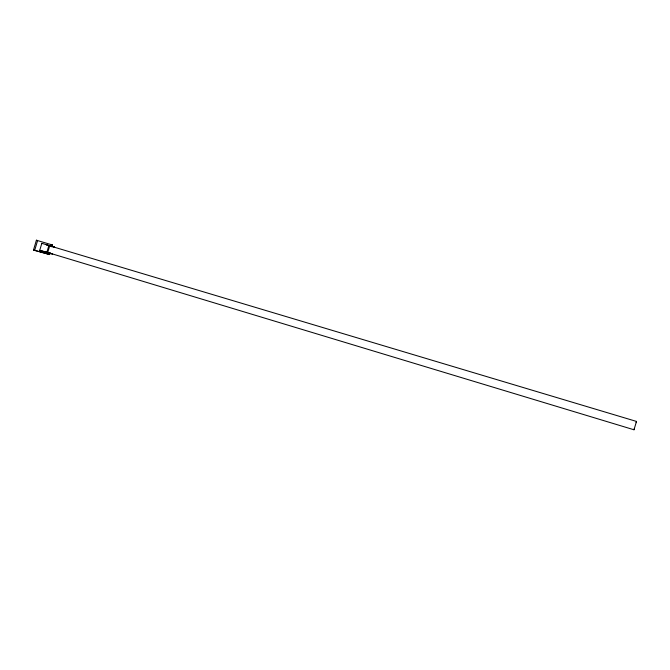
<?xml version="1.0" encoding="UTF-8"?>
<svg xmlns="http://www.w3.org/2000/svg" width="670" height="670" viewBox="0 0 670 670"><rect width="100%" height="100%" fill="white"/><g stroke="black" fill="none" stroke-linecap="round" stroke-linejoin="round"><path stroke-width="1" d="M50.242 252.657L49.672 254.566L33.5 250.036L36.398 240.228L52.511 245.002L51.942 246.912M34.681 250.396L37.587 240.58L36.398 240.228M46.841 252.439L48.902 245.471L49.731 245.714L47.671 252.674L39.756 250.304L41.816 243.344L42.654 243.595M44.245 251.468L633.988 429.772L636.5 421.43L46.222 244.776M636.14 422.644L636.5 421.43M633.988 429.772L634.373 428.524M33.5 250.036L49.672 254.566M51.791 253.838L52.612 254.064L39.756 250.304M44.756 251.702L45.585 251.937M53.843 246.92L54.655 247.155L41.816 243.344M46.8 244.81L47.62 245.053M51.347 244.651L52.511 245.002"/></g></svg>
